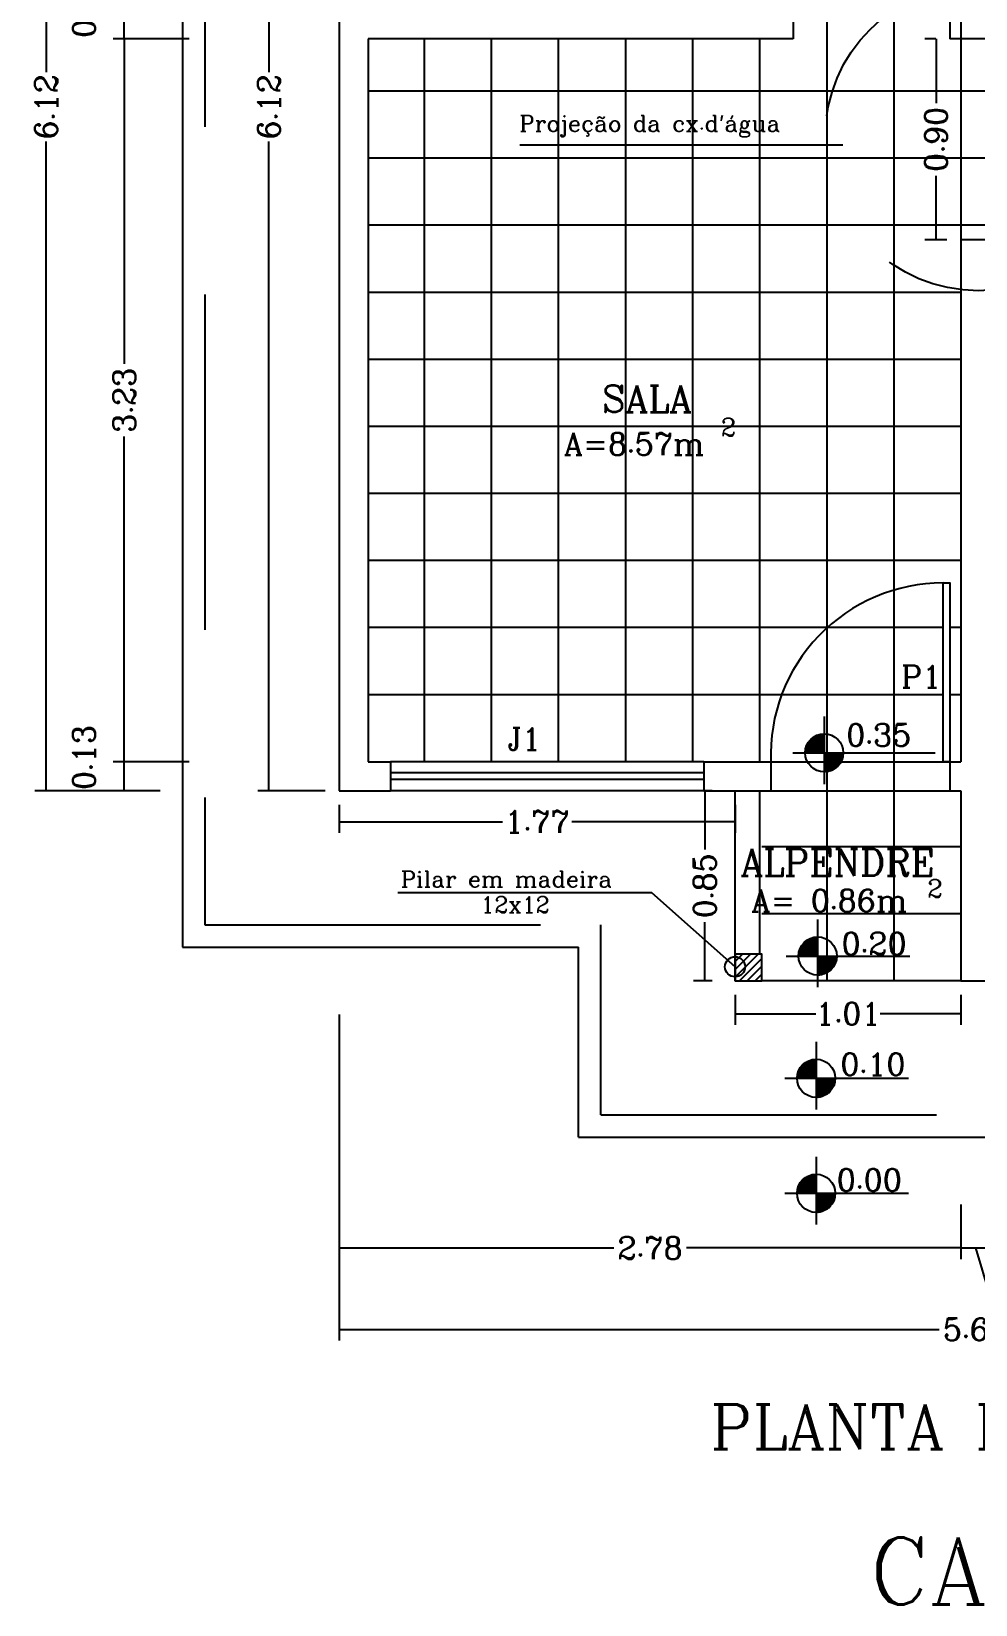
# Model space of a CAD drawing. Extents: x 374.2 to 444.1, y -26.3 to 30.2.
# Drawn here: x 374.15 to 378.37, y -25.39 to -18.35 of the extents above; entities that cross this region are included whole.
import ezdxf

# ---------------------------------------------------------------- set-up
doc = ezdxf.new("R2010")
doc.units = 0
doc.header["$LTSCALE"] = 20
doc.header["$MEASUREMENT"] = 0
doc.linetypes.add('DASHED2', pattern=[0.375, 0.25, -0.125])
doc.layers.get('0').update_dxf_attribs({"linetype": 'CONTINUOUS'})
doc.layers.get('DEFPOINTS').update_dxf_attribs({"linetype": 'CONTINUOUS'})
for name, color, linetype in [('CONCRETO', 5, 'CONTINUOUS'), ('COTAS', 244, 'CONTINUOUS'), ('JANELA', 5, 'CONTINUOUS'), ('PAREDE', 7, 'CONTINUOUS'), ('PILAR', 1, 'CONTINUOUS'), ('PISO', 30, 'CONTINUOUS'), ('PORTA', 1, 'CONTINUOUS'), ('PORTA2', 30, 'CONTINUOUS'), ('PROJEÇÃO', 30, 'DASHED2'), ('TEXTO', 1, 'CONTINUOUS')]:
    doc.layers.add(name, color=color, linetype=linetype)
doc.styles.add('ROMANC', font='ROMANC.SHX')
doc.dimstyles.get("Standard").update_dxf_attribs({"dimtxt": 0.1, "dimasz": 0.18, "dimexe": 0.05, "dimexo": 0.0625, "dimgap": 0.01, "dimtad": 0, "dimzin": 0, "dimdsep": 46, "dimtxsty": 'ROMANC', "dimblk1": 'NONE', "dimblk2": 'NONE', "dimsah": 1, "dimcen": 0.09, "dimclrd": 30, "dimclre": 30, "dimadec": 0, "dimazin": 0, "dimtfac": 1, "dimtdec": 4, "dimtofl": 0, "dimtmove": 1, "dimatfit": 3, "dimldrblk": 'NONE', "dimfxl": 1, "dimtolj": 1, "dimtzin": 0, "dimarcsym": 0})

# ---------------------------------------------------------------- blocks, each defined once
blk = doc.blocks.new('*D104')
at = {"layer": 'COTAS', "color": 30, "linetype": 'Continuous', "lineweight": -2, "transparency": 16777216}
for p, q in [((375.5277, -22.7503), (375.5277, -24.2095)), ((381.2177, -23.6003), (381.2177, -24.2095)), ((375.5277, -24.1595), (378.2103, -24.1595)), ((381.2177, -24.1595), (378.5351, -24.1595))]:
    blk.add_line(p, q, dxfattribs=at)
at = {"layer": 'DEFPOINTS', "color": 0, "linetype": 'Continuous', "transparency": 16777216}
for p in [(375.5277, -21.7503), (381.2177, -22.6003), (381.2177, -24.1595)]:
    blk.add_point(p, dxfattribs=at)
at = {"layer": 'COTAS', "color": 0, "linetype": 'Continuous', "transparency": 16777216, "insert": (378.3727, -24.1595), "char_height": 0.1, "attachment_point": 5, "style": 'ROMANC'}
blk.add_mtext('\\A1;5.69', dxfattribs=at)
blk = doc.blocks.new('_NONE')
at = {"color": 0, "linetype": 'ByBlock'}
blk.add_circle((0, 0), 0.25, dxfattribs=at)
blk = doc.blocks.new('*D101')
at = {"layer": 'COTAS', "color": 30, "linetype": 'Continuous', "lineweight": -2, "transparency": 16777216}
for p, q in [((375.5277, -22.7503), (375.5277, -23.8451)), ((378.3077, -23.6003), (378.3077, -23.8451)), ((375.5277, -23.7951), (376.7553, -23.7951)), ((378.3077, -23.7951), (377.0801, -23.7951))]:
    blk.add_line(p, q, dxfattribs=at)
at = {"layer": 'DEFPOINTS', "color": 0, "linetype": 'Continuous', "transparency": 16777216}
for p in [(375.5277, -21.7503), (378.3077, -22.6003), (378.3077, -23.7951)]:
    blk.add_point(p, dxfattribs=at)
at = {"layer": 'COTAS', "color": 0, "linetype": 'Continuous', "transparency": 16777216, "insert": (376.9177, -23.7951), "char_height": 0.1, "attachment_point": 5, "style": 'ROMANC'}
blk.add_mtext('\\A1;2.78', dxfattribs=at)
blk = doc.blocks.new('*D98')
at = {"layer": 'COTAS', "color": 30, "linetype": 'Continuous', "lineweight": -2, "transparency": 16777216}
for p, q in [((377.1958, -21.7503), (377.1126, -21.7503)), ((377.1626, -21.7503), (377.1626, -22.0129)), ((377.1626, -22.6003), (377.1626, -22.3377)), ((377.1958, -22.6003), (377.1126, -22.6003))]:
    blk.add_line(p, q, dxfattribs=at)
at = {"layer": 'DEFPOINTS', "color": 0, "linetype": 'Continuous', "transparency": 16777216}
for p in [(377.1626, -21.7503), (377.2583, -21.7503), (377.2583, -22.6003)]:
    blk.add_point(p, dxfattribs=at)
at = {"layer": 'COTAS', "color": 0, "linetype": 'Continuous', "transparency": 16777216, "insert": (377.1626, -22.1753), "char_height": 0.1, "attachment_point": 5, "rotation": 90, "style": 'ROMANC'}
blk.add_mtext('\\A1;0.85', dxfattribs=at)
blk = doc.blocks.new('*X13')
at = {"color": 0, "linetype": 'Continuous'}
for p, q in [((217.2096, -877.8211), (217.2942, -877.7365)), ((217.2096, -877.8193), (217.2924, -877.7365)), ((217.2097, -877.8174), (217.2906, -877.7366)), ((217.2098, -877.8156), (217.2887, -877.7367)), ((217.21, -877.8136), (217.2867, -877.7369)), ((217.2102, -877.8116), (217.2848, -877.7371)), ((217.2105, -877.8219), (217.295, -877.7374)), ((217.2105, -877.8096), (217.2827, -877.7374)), ((217.2108, -877.8075), (217.2806, -877.7377)), ((217.2112, -877.8053), (217.2785, -877.7381)), ((217.2117, -877.8031), (217.2762, -877.7386)), ((217.2122, -877.8008), (217.2739, -877.7391)), ((217.2123, -877.8219), (217.295, -877.7392)), ((217.2129, -877.7983), (217.2715, -877.7398)), ((217.2137, -877.7958), (217.2689, -877.7405)), ((217.2141, -877.8219), (217.295, -877.741)), ((217.2146, -877.7931), (217.2662, -877.7415)), ((217.2157, -877.7903), (217.2634, -877.7425)), ((217.2158, -877.8219), (217.295, -877.7427)), ((217.2169, -877.7872), (217.2603, -877.7438)), ((217.2176, -877.8219), (217.295, -877.7445)), ((217.2185, -877.7839), (217.257, -877.7454)), ((217.2194, -877.8219), (217.295, -877.7463)), ((217.2205, -877.7801), (217.2533, -877.7474)), ((217.2211, -877.8219), (217.295, -877.748)), ((217.2229, -877.8219), (217.295, -877.7498)), ((217.2231, -877.7757), (217.2488, -877.75)), ((217.2247, -877.8219), (217.295, -877.7516)), ((217.2265, -877.8219), (217.295, -877.7533)), ((217.2274, -877.7697), (217.2428, -877.7542)), ((217.2282, -877.8219), (217.295, -877.7551)), ((217.23, -877.8219), (217.295, -877.7569)), ((217.2318, -877.8219), (217.295, -877.7586)), ((217.2335, -877.8219), (217.295, -877.7604)), ((217.2353, -877.8219), (217.295, -877.7622)), ((217.2371, -877.8219), (217.295, -877.7639)), ((217.2388, -877.8219), (217.295, -877.7657)), ((217.2406, -877.8219), (217.295, -877.7675)), ((217.2424, -877.8219), (217.295, -877.7692)), ((217.2441, -877.8219), (217.295, -877.771)), ((217.2459, -877.8219), (217.295, -877.7728)), ((217.2477, -877.8219), (217.295, -877.7745)), ((217.2494, -877.8219), (217.295, -877.7763)), ((217.2512, -877.8219), (217.295, -877.7781)), ((217.253, -877.8219), (217.295, -877.7798)), ((217.2547, -877.8219), (217.295, -877.7816)), ((217.2565, -877.8219), (217.295, -877.7834)), ((217.2583, -877.8219), (217.295, -877.7851)), ((217.26, -877.8219), (217.295, -877.7869)), ((217.2618, -877.8219), (217.295, -877.7887)), ((217.2636, -877.8219), (217.295, -877.7905)), ((217.2653, -877.8219), (217.295, -877.7922)), ((217.2671, -877.8219), (217.295, -877.794)), ((217.2689, -877.8219), (217.295, -877.7958)), ((217.2706, -877.8219), (217.295, -877.7975)), ((217.2724, -877.8219), (217.295, -877.7993)), ((217.2742, -877.8219), (217.295, -877.8011)), ((217.276, -877.8219), (217.295, -877.8028)), ((217.2777, -877.8219), (217.295, -877.8046)), ((217.2795, -877.8219), (217.295, -877.8064)), ((217.2813, -877.8219), (217.295, -877.8081)), ((217.283, -877.8219), (217.295, -877.8099)), ((217.2848, -877.8219), (217.295, -877.8117)), ((217.2866, -877.8219), (217.295, -877.8134)), ((217.2883, -877.8219), (217.295, -877.8152)), ((217.2901, -877.8219), (217.295, -877.817)), ((217.2919, -877.8219), (217.295, -877.8187)), ((217.2936, -877.8219), (217.295, -877.8205)), ((217.295, -877.8223), (217.2954, -877.8219)), ((217.295, -877.824), (217.2972, -877.8219)), ((217.295, -877.8258), (217.2989, -877.8219)), ((217.295, -877.8276), (217.3007, -877.8219)), ((217.295, -877.8293), (217.3025, -877.8219)), ((217.295, -877.8311), (217.3042, -877.8219)), ((217.295, -877.8329), (217.306, -877.8219)), ((217.295, -877.8346), (217.3078, -877.8219)), ((217.295, -877.8364), (217.3095, -877.8219)), ((217.295, -877.8382), (217.3113, -877.8219)), ((217.295, -877.8399), (217.3131, -877.8219)), ((217.295, -877.8417), (217.3148, -877.8219)), ((217.295, -877.8435), (217.3166, -877.8219)), ((217.295, -877.8453), (217.3184, -877.8219)), ((217.295, -877.847), (217.3201, -877.8219)), ((217.295, -877.8488), (217.3219, -877.8219)), ((217.295, -877.8506), (217.3237, -877.8219)), ((217.295, -877.8523), (217.3254, -877.8219)), ((217.295, -877.8541), (217.3272, -877.8219)), ((217.295, -877.8559), (217.329, -877.8219)), ((217.295, -877.8576), (217.3308, -877.8219)), ((217.295, -877.8594), (217.3325, -877.8219)), ((217.295, -877.8612), (217.3343, -877.8219)), ((217.295, -877.8629), (217.3361, -877.8219)), ((217.295, -877.8647), (217.3378, -877.8219)), ((217.295, -877.8665), (217.3396, -877.8219)), ((217.295, -877.8682), (217.3414, -877.8219)), ((217.295, -877.87), (217.3431, -877.8219)), ((217.295, -877.8718), (217.3449, -877.8219)), ((217.295, -877.8735), (217.3467, -877.8219)), ((217.295, -877.8753), (217.3484, -877.8219)), ((217.295, -877.8771), (217.3502, -877.8219)), ((217.295, -877.8788), (217.352, -877.8219)), ((217.295, -877.8806), (217.3537, -877.8219)), ((217.295, -877.8824), (217.3555, -877.8219)), ((217.295, -877.8841), (217.3573, -877.8219)), ((217.295, -877.8859), (217.359, -877.8219)), ((217.295, -877.8877), (217.3608, -877.8219)), ((217.295, -877.8894), (217.3626, -877.8219)), ((217.295, -877.8912), (217.3643, -877.8219)), ((217.295, -877.893), (217.3661, -877.8219)), ((217.295, -877.8948), (217.3679, -877.8219)), ((217.295, -877.8965), (217.3696, -877.8219)), ((217.295, -877.8983), (217.3714, -877.8219)), ((217.295, -877.9001), (217.3732, -877.8219)), ((217.295, -877.9018), (217.3749, -877.8219)), ((217.295, -877.9036), (217.3767, -877.8219)), ((217.295, -877.9054), (217.3785, -877.8219)), ((217.295, -877.9071), (217.3802, -877.8219)), ((217.2966, -877.9073), (217.3805, -877.8235)), ((217.2984, -877.9073), (217.3804, -877.8253)), ((217.3003, -877.9072), (217.3803, -877.8271)), ((217.3022, -877.9071), (217.3802, -877.8291)), ((217.3041, -877.9069), (217.38, -877.831)), ((217.3061, -877.9066), (217.3798, -877.833)), ((217.3082, -877.9063), (217.3795, -877.8351)), ((217.3103, -877.906), (217.3791, -877.8372)), ((217.3125, -877.9055), (217.3787, -877.8394)), ((217.3148, -877.905), (217.3782, -877.8417)), ((217.3172, -877.9044), (217.3776, -877.844)), ((217.3196, -877.9037), (217.3769, -877.8465)), ((217.3222, -877.9029), (217.376, -877.8491)), ((217.325, -877.9019), (217.3751, -877.8518)), ((217.3279, -877.9008), (217.3739, -877.8548)), ((217.3311, -877.8994), (217.3725, -877.8579)), ((217.3345, -877.8977), (217.3708, -877.8614)), ((217.3385, -877.8955), (217.3686, -877.8654)), ((217.3434, -877.8923), (217.3655, -877.8703)), ((217.3513, -877.8862), (217.3593, -877.8782))]:
    blk.add_line(p, q, dxfattribs=at)
blk = doc.blocks.new('*X62')
at = {"color": 0, "linetype": 'Continuous'}
for p, q in [((423.0092, -15.008), (423.1133, -14.904)), ((423.0092, -14.9727), (423.0779, -14.904)), ((423.0092, -14.9373), (423.0426, -14.904)), ((423.0286, -15.024), (423.1292, -14.9234)), ((423.064, -15.024), (423.1292, -14.9588)), ((423.0993, -15.024), (423.1292, -14.9941))]:
    blk.add_line(p, q, dxfattribs=at)
blk = doc.blocks.new('*D102')
at = {"layer": 'COTAS', "color": 30, "linetype": 'Continuous', "lineweight": -2, "transparency": 16777216}
for p, q in [((378.4377, -23.4703), (378.4377, -23.8451)), ((378.3077, -23.7951), (378.4377, -23.7951)), ((378.3727, -23.7951), (378.4372, -24.0101)), ((378.4372, -24.0101), (378.4572, -24.0101))]:
    blk.add_line(p, q, dxfattribs=at)
at = {"layer": 'DEFPOINTS', "color": 0, "linetype": 'Continuous', "transparency": 16777216}
for p in [(378.4377, -22.4703), (378.3077, -22.6003), (378.4377, -23.7951)]:
    blk.add_point(p, dxfattribs=at)
at = {"layer": 'COTAS', "color": 0, "linetype": 'Continuous', "transparency": 16777216, "insert": (378.6124, -24.0101), "char_height": 0.1, "attachment_point": 5, "style": 'ROMANC'}
blk.add_mtext('\\A1;0.13', dxfattribs=at)
blk = doc.blocks.new('*D100')
at = {"layer": 'COTAS', "color": 30, "linetype": 'Continuous', "lineweight": -2, "transparency": 16777216}
for p, q in [((377.2977, -22.6628), (377.2977, -22.7974)), ((378.3077, -22.6628), (378.3077, -22.7974)), ((377.2977, -22.7474), (377.6594, -22.7474)), ((378.3077, -22.7474), (377.946, -22.7474))]:
    blk.add_line(p, q, dxfattribs=at)
at = {"layer": 'DEFPOINTS', "color": 0, "linetype": 'Continuous', "transparency": 16777216}
for p in [(377.2977, -22.6003), (378.3077, -22.6003), (378.3077, -22.7474)]:
    blk.add_point(p, dxfattribs=at)
at = {"layer": 'COTAS', "color": 0, "linetype": 'Continuous', "transparency": 16777216, "insert": (377.8027, -22.7474), "char_height": 0.1, "attachment_point": 5, "style": 'ROMANC'}
blk.add_mtext('\\A1;1.01', dxfattribs=at)
blk = doc.blocks.new('*D123')
at = {"layer": 'COTAS', "color": 30, "linetype": 'Continuous', "lineweight": -2, "transparency": 16777216}
for p, q in [((374.6749, -15.6303), (374.1682, -15.6303)), ((374.2182, -15.6303), (374.2182, -18.5351)), ((374.2182, -21.7503), (374.2182, -18.8456)), ((374.6749, -21.7503), (374.1682, -21.7503))]:
    blk.add_line(p, q, dxfattribs=at)
at = {"layer": 'DEFPOINTS', "color": 0, "linetype": 'Continuous', "transparency": 16777216}
for p in [(374.2182, -15.6303), (375.4749, -15.6303), (375.4749, -21.7503)]:
    blk.add_point(p, dxfattribs=at)
at = {"layer": 'COTAS', "color": 0, "linetype": 'Continuous', "transparency": 16777216, "insert": (374.2182, -18.6903), "char_height": 0.1, "attachment_point": 5, "rotation": 90, "style": 'ROMANC'}
blk.add_mtext('\\A1;6.12', dxfattribs=at)
blk = doc.blocks.new('*D120')
at = {"layer": 'COTAS', "color": 30, "linetype": 'Continuous', "lineweight": -2, "transparency": 16777216}
for p, q in [((374.8577, -18.2561), (374.5174, -18.2561)), ((374.5674, -18.3861), (374.5674, -18.2561))]:
    blk.add_line(p, q, dxfattribs=at)
at = {"layer": 'DEFPOINTS', "color": 0, "linetype": 'Continuous', "transparency": 16777216}
for p in [(374.5674, -18.2561), (375.6577, -18.2561), (375.6577, -18.3861)]:
    blk.add_point(p, dxfattribs=at)
at = {"layer": 'COTAS', "color": 0, "linetype": 'Continuous', "transparency": 16777216, "insert": (374.3874, -18.2371), "char_height": 0.1, "attachment_point": 5, "rotation": 90, "style": 'ROMANC'}
blk.add_mtext('\\A1;0.13', dxfattribs=at)
blk = doc.blocks.new('*D119')
at = {"layer": 'COTAS', "color": 30, "linetype": 'Continuous', "lineweight": -2, "transparency": 16777216}
for p, q in [((374.8577, -18.3861), (374.5174, -18.3861)), ((374.5674, -18.3861), (374.5674, -19.8408)), ((374.5674, -21.6203), (374.5674, -20.1656))]:
    blk.add_line(p, q, dxfattribs=at)
at = {"layer": 'DEFPOINTS', "color": 0, "linetype": 'Continuous', "transparency": 16777216}
for p in [(374.5674, -18.3861), (375.6577, -18.3861), (375.6577, -21.6203)]:
    blk.add_point(p, dxfattribs=at)
at = {"layer": 'COTAS', "color": 0, "linetype": 'Continuous', "transparency": 16777216, "insert": (374.5674, -20.0032), "char_height": 0.1, "attachment_point": 5, "rotation": 90, "style": 'ROMANC'}
blk.add_mtext('\\A1;3.23', dxfattribs=at)
blk = doc.blocks.new('*D118')
at = {"layer": 'COTAS', "color": 30, "linetype": 'Continuous', "lineweight": -2, "transparency": 16777216}
for p, q in [((374.8577, -21.6203), (374.5174, -21.6203)), ((374.5674, -21.7503), (374.5674, -21.6203)), ((374.7277, -21.7503), (374.5174, -21.7503))]:
    blk.add_line(p, q, dxfattribs=at)
at = {"layer": 'DEFPOINTS', "color": 0, "linetype": 'Continuous', "transparency": 16777216}
for p in [(374.5674, -21.6203), (375.6577, -21.6203), (375.5277, -21.7503)]:
    blk.add_point(p, dxfattribs=at)
at = {"layer": 'COTAS', "color": 0, "linetype": 'Continuous', "transparency": 16777216, "insert": (374.3874, -21.6013), "char_height": 0.1, "attachment_point": 5, "rotation": 90, "style": 'ROMANC'}
blk.add_mtext('\\A1;0.13', dxfattribs=at)
blk = doc.blocks.new('*D87')
at = {"layer": 'COTAS', "color": 30, "linetype": 'Continuous', "lineweight": -2, "transparency": 16777216}
for p, q in [((375.4652, -15.6303), (375.1639, -15.6303)), ((375.2139, -15.6303), (375.2139, -18.5351)), ((375.2139, -21.7503), (375.2139, -18.8456)), ((375.4652, -21.7503), (375.1639, -21.7503))]:
    blk.add_line(p, q, dxfattribs=at)
at = {"layer": 'DEFPOINTS', "color": 0, "linetype": 'Continuous', "transparency": 16777216}
for p in [(375.2139, -15.6303), (375.5277, -15.6303), (375.5277, -21.7503)]:
    blk.add_point(p, dxfattribs=at)
at = {"layer": 'COTAS', "color": 0, "linetype": 'Continuous', "transparency": 16777216, "insert": (375.2139, -18.6903), "char_height": 0.1, "attachment_point": 5, "rotation": 90, "style": 'ROMANC'}
blk.add_mtext('\\A1;6.12', dxfattribs=at)
blk = doc.blocks.new('*D108')
at = {"layer": 'COTAS', "color": 30, "linetype": 'Continuous', "lineweight": -2, "transparency": 16777216}
for p, q in [((378.1952, -18.3861), (378.1462, -18.3861)), ((378.1962, -18.3861), (378.1962, -18.6737)), ((378.1962, -19.2861), (378.1962, -18.9985)), ((378.2452, -19.2861), (378.1462, -19.2861))]:
    blk.add_line(p, q, dxfattribs=at)
at = {"layer": 'DEFPOINTS', "color": 0, "linetype": 'Continuous', "transparency": 16777216}
for p in [(378.1962, -18.3861), (378.2577, -18.3861), (378.3077, -19.2861)]:
    blk.add_point(p, dxfattribs=at)
at = {"layer": 'COTAS', "color": 0, "linetype": 'Continuous', "transparency": 16777216, "insert": (378.1962, -18.8361), "char_height": 0.1, "attachment_point": 5, "rotation": 90, "style": 'ROMANC'}
blk.add_mtext('\\A1;0.90', dxfattribs=at)
blk = doc.blocks.new('*D99')
at = {"layer": 'COTAS', "color": 30, "linetype": 'Continuous', "lineweight": -2, "transparency": 16777216}
for p, q in [((375.5277, -21.8128), (375.5277, -21.9386)), ((377.2977, -21.8128), (377.2977, -21.9386)), ((375.5277, -21.8886), (376.2575, -21.8886)), ((377.2977, -21.8886), (376.5679, -21.8886))]:
    blk.add_line(p, q, dxfattribs=at)
at = {"layer": 'DEFPOINTS', "color": 0, "linetype": 'Continuous', "transparency": 16777216}
for p in [(375.5277, -21.7503), (377.2977, -21.7503), (377.2977, -21.8886)]:
    blk.add_point(p, dxfattribs=at)
at = {"layer": 'COTAS', "color": 0, "linetype": 'Continuous', "transparency": 16777216, "insert": (376.4127, -21.8886), "char_height": 0.1, "attachment_point": 5, "style": 'ROMANC'}
blk.add_mtext('\\A1;1.77', dxfattribs=at)

msp = doc.modelspace()

# ---------------------------------------------------------------- linework, layer by layer
at = {"layer": 'CONCRETO', "color": 244, "linetype": 'Continuous', "ltscale": 0.2}
for p, q in [((374.8277, -14.9303), (374.8277, -22.4503)), ((374.8277, -22.4503), (376.5977, -22.4503)), ((376.5977, -23.3003), (376.5977, -22.4503)), ((376.5977, -23.3003), (381.9177, -23.3003))]:
    msp.add_line(p, q, dxfattribs=at)
at = {"layer": 'DEFPOINTS', "color": 0, "linetype": 'ByBlock'}
for p in [(375.6577, -18.3903), (375.6577, -21.6203), (375.6577, -21.6203), (375.6577, -21.6203), (375.7577, -21.6203), (377.1577, -21.6203), (375.5277, -21.7503), (375.5277, -21.7503), (377.4577, -21.7503), (378.2577, -21.7503), (378.3077, -21.7503), (378.3077, -22.6003)]:
    msp.add_point(p, dxfattribs=at)
at = {"layer": 'JANELA', "color": 30}
for p, q in [((378.3077, -21.0203), (378.2577, -21.0203)), ((378.3077, -21.3203), (378.2577, -21.3203))]:
    msp.add_line(p, q, dxfattribs=at)
at = {"layer": 'JANELA', "color": 244}
for p, q in [((377.1577, -21.6203), (375.7577, -21.6203)), ((377.1577, -21.7503), (375.7577, -21.7503))]:
    msp.add_line(p, q, dxfattribs=at)
at = {"layer": 'JANELA', "color": 1}
for p, q in [((377.1577, -21.6703), (375.7577, -21.6703)), ((377.1577, -21.7003), (375.7577, -21.7003))]:
    msp.add_line(p, q, dxfattribs=at)
at = {"layer": 'PAREDE'}
for p, q in [((375.5277, -17.4597), (375.5277, -21.7503)), ((377.5577, -18.2561), (377.5577, -18.3861)), ((378.2577, -18.2561), (378.2577, -18.3861)), ((377.5577, -18.3861), (375.6577, -18.3861)), ((375.6577, -18.3861), (375.6577, -21.6203)), ((378.4877, -18.3861), (378.2577, -18.3861)), ((378.4877, -19.2861), (378.3077, -19.2861)), ((378.3077, -19.2861), (378.3077, -21.6203)), ((375.6577, -21.6203), (375.7577, -21.6203)), ((375.7577, -21.6203), (375.7577, -21.7503)), ((377.1577, -21.6203), (377.1577, -21.7503)), ((377.1577, -21.6203), (377.4577, -21.6203)), ((377.4577, -21.6203), (377.4577, -21.7503)), ((378.2577, -21.6203), (378.2577, -21.7503)), ((378.2577, -21.6203), (378.3077, -21.6203)), ((375.5277, -21.7503), (375.7577, -21.7503)), ((377.1577, -21.7503), (377.4577, -21.7503)), ((378.2577, -21.7503), (378.3077, -21.7503)), ((378.3077, -21.7503), (378.3077, -22.6003)), ((378.3077, -22.6003), (379.1624, -22.6003))]:
    msp.add_line(p, q, dxfattribs=at)
at = {"layer": 'PILAR', "color": 1}
msp.add_lwpolyline([(377.2977, -22.4803), (377.2977, -22.6003), (377.4177, -22.6003), (377.4177, -22.4803)], close=True, dxfattribs=at)
at = {"layer": 'PISO', "color": 30}
for p, q in [((377.7077, -15.7603), (377.7077, -22.6003)), ((378.0077, -15.7603), (378.0077, -22.6003)), ((378.3077, -15.7603), (378.3077, -19.2861)), ((375.9077, -18.3861), (375.9077, -21.6203)), ((376.2077, -18.3861), (376.2077, -21.6203)), ((376.5077, -18.3861), (376.5077, -21.6203)), ((376.5077, -18.3861), (376.5077, -21.6203)), ((376.8077, -18.3861), (376.8077, -21.6203)), ((377.1077, -18.3861), (377.1077, -21.6203)), ((377.4077, -18.3861), (377.4077, -21.6203)), ((378.3077, -18.6203), (375.6577, -18.6203)), ((380.5287, -18.6203), (378.3077, -18.6203)), ((378.3077, -18.9203), (375.6577, -18.9203)), ((380.9265, -18.9203), (378.3077, -18.9203)), ((378.3077, -19.2203), (375.6577, -19.2203)), ((379.3377, -19.2203), (378.3077, -19.2203)), ((378.3077, -19.5203), (375.6577, -19.5203)), ((378.3077, -19.8203), (375.6577, -19.8203)), ((378.3077, -20.1203), (375.6577, -20.1203)), ((378.3077, -20.4203), (375.6577, -20.4203)), ((378.3077, -20.7203), (375.6577, -20.7203)), ((378.2277, -21.0203), (375.6577, -21.0203)), ((378.2277, -21.3203), (375.6577, -21.3203)), ((377.4077, -21.7503), (377.4077, -22.4803))]:
    msp.add_line(p, q, dxfattribs=at)
at = {"layer": 'PISO', "color": 30, "linetype": 'Continuous'}
msp.add_line((376.336, -18.8611), (377.7794, -18.8611), dxfattribs=at)
at = {"layer": 'PISO', "linetype": 'Continuous'}
for p, q in [((377.4577, -21.6203), (378.2577, -21.6203)), ((377.4577, -21.7503), (378.2577, -21.7503))]:
    msp.add_line(p, q, dxfattribs=at)
at = {"layer": 'PISO'}
for p, q in [((377.2977, -22.6003), (377.2977, -21.7503)), ((378.3077, -22.0003), (377.4177, -22.0003)), ((378.3077, -22.3003), (377.4177, -22.3003)), ((378.3077, -22.6003), (377.4177, -22.6003))]:
    msp.add_line(p, q, dxfattribs=at)
at = {"layer": 'PORTA'}
msp.add_lwpolyline([(378.2577, -21.6203), (378.2277, -21.6203), (378.2277, -20.8203), (378.2577, -20.8203)], close=True, dxfattribs=at)
at = {"layer": 'PORTA2'}
msp.add_arc((378.2277, -21.5909), 0.7706, 90, 182.18938, dxfattribs=at)
at = {"layer": 'PROJEÇÃO', "color": 30, "linetype": 'DASHED2', "ltscale": 0.3}
for p, q in [((374.9277, -15.0303), (374.9277, -22.3503)), ((374.9277, -22.3503), (376.6977, -22.3503)), ((376.6977, -23.2003), (376.6977, -22.3503)), ((376.6977, -23.2003), (381.8177, -23.2003))]:
    msp.add_line(p, q, dxfattribs=at)
at = {"layer": 'PROJEÇÃO', "linetype": 'DASHED2', "ltscale": 0.3}
msp.add_circle((378.3855, -18.8281), 0.685, dxfattribs=at)
at = {"layer": 'TEXTO', "color": 1, "linetype": 'Continuous'}
for p, q in [((377.6963, -21.4171), (377.6963, -21.7201)), ((377.6963, -21.4171), (377.6963, -21.7201)), ((377.5563, -21.5803), (378.1084, -21.5803)), ((377.5563, -21.5803), (378.1084, -21.5803)), ((377.6396, -21.5803), (378.1917, -21.5803)), ((377.6669, -22.3262), (377.6669, -22.6291)), ((377.6669, -22.3262), (377.6669, -22.6291)), ((377.5269, -22.4893), (378.079, -22.4893)), ((377.6603, -22.8733), (377.6603, -23.1762)), ((377.5204, -23.0364), (378.0725, -23.0364)), ((377.6603, -23.3877), (377.6603, -23.6907)), ((377.5204, -23.5509), (378.0725, -23.5509))]:
    msp.add_line(p, q, dxfattribs=at)
for centre in [(377.6963, -21.5803), (377.6963, -21.5803), (377.6669, -22.4893), (377.6669, -22.4893), (377.6603, -23.0364), (377.6603, -23.0364), (377.6603, -23.5509), (377.6603, -23.5509)]:
    msp.add_circle(centre, 0.0854, dxfattribs=at)

# ---------------------------------------------------------------- block references
at = {"layer": 'PILAR', "linetype": 'Continuous'}
msp.add_blockref('*X62', (-45.7115, -7.5763), dxfattribs=at)
at = {"layer": 'TEXTO', "color": 1, "linetype": 'Continuous'}
for p in [(160.4013, 856.2416), (160.3718, 855.3326), (160.3653, 854.7855), (160.3653, 854.271)]:
    msp.add_blockref('*X13', p, dxfattribs=at)

# ---------------------------------------------------------------- texts
at = {"layer": 'TEXTO', "color": 244, "ltscale": 0.3, "style": 'ROMANC'}
msp.add_text("Projeção da cx.d'água", height=0.072, dxfattribs=at).set_placement((376.3343, -18.801))
at = {"layer": 'TEXTO', "color": 1, "ltscale": 0.3, "style": 'ROMANC'}
for s, height, p in [('SALA', 0.12, (376.7038, -20.0563)), ('2', 0.08, (377.2336, -20.1632)), ('A=8.57m', 0.1, (376.5321, -20.2484)), ('P1', 0.1, (378.0402, -21.2898)), ('J1', 0.1, (376.2806, -21.5688)), ('ALPENDRE', 0.12, (377.3211, -22.1305)), ('Pilar em madeira', 0.072, (375.8041, -22.1818)), ('2', 0.08, (378.1573, -22.2273)), ('12x12', 0.072, (376.1602, -22.2955)), ('A= 0.86m', 0.1, (377.3705, -22.291))]:
    msp.add_text(s, height=height, dxfattribs=at).set_placement(p)
at = {"layer": 'TEXTO', "color": 1, "linetype": 'Continuous', "style": 'ROMANC'}
for s, p in [('0.35', (377.7945, -21.5506)), ('0.20', (377.7735, -22.4842)), ('0.10', (377.7684, -23.0232)), ('0.00', (377.7521, -23.541))]:
    msp.add_text(s, height=0.1, dxfattribs=at).set_placement(p)
at = {"layer": 'TEXTO', "color": 5, "ltscale": 0.3, "style": 'ROMANC'}
for s, height, p in [('PLANTA BAIXA', 0.2, (377.1874, -24.6954)), ('CASA 43,00 m - COBERTURA TELHA CERÂMICA', 0.3, (377.8972, -25.3905))]:
    msp.add_text(s, height=height, dxfattribs=at).set_placement(p)

# ---------------------------------------------------------------- dimensions: what is measured, and where the dimension line sits
at = {"layer": 'COTAS', "linetype": 'Continuous'}
for base, p1, p2, override, picture, middle in [((374.2182, -15.6303), (375.4749, -21.7503), (375.4749, -15.6303), {"dimexo": 0.8}, '*D123', (374.2182, -18.6903)), ((374.5674, -18.2561), (375.6577, -18.3861), (375.6577, -18.2561), {"dimexo": 0.8, "dimse1": 1}, '*D120', (374.3874, -18.2371)), ((374.5674, -18.3861), (375.6577, -21.6203), (375.6577, -18.3861), {"dimexo": 0.8, "dimse1": 1}, '*D119', (374.5674, -20.0032)), ((374.5674, -21.6203), (375.5277, -21.7503), (375.6577, -21.6203), {"dimexo": 0.8}, '*D118', (374.3874, -21.6013))]:
    dim = msp.add_linear_dim(base=base, p1=p1, p2=p2, angle=90, dimstyle='Standard', override=override, dxfattribs=at)
    dim.commit()
    dim.dimension.update_dxf_attribs({"geometry": picture, "text_midpoint": middle})
for base, p1, p2, picture, middle in [((375.2139, -15.6303), (375.5277, -21.7503), (375.5277, -15.6303), '*D87', (375.2139, -18.6903)), ((378.1962, -18.3861), (378.3077, -19.2861), (378.2577, -18.3861), '*D108', (378.1962, -18.8361)), ((377.1626, -21.7503), (377.2583, -22.6003), (377.2583, -21.7503), '*D98', (377.1626, -22.1753))]:
    dim = msp.add_linear_dim(base=base, p1=p1, p2=p2, angle=90, dimstyle='Standard', dxfattribs=at)
    dim.commit()
    dim.dimension.update_dxf_attribs({"geometry": picture, "text_midpoint": middle})
for base, p1, p2, override, picture, middle in [((381.2177, -24.1595), (375.5277, -21.7503), (381.2177, -22.6003), {"dimexo": 1}, '*D104', (378.3727, -24.1595)), ((378.3077, -23.7951), (375.5277, -21.7503), (378.3077, -22.6003), {"dimexo": 1}, '*D101', (376.9177, -23.7951)), ((378.4377, -23.7951), (378.3077, -22.6003), (378.4377, -22.4703), {"dimexo": 1, "dimse1": 1}, '*D102', (378.4672, -24.0101))]:
    dim = msp.add_linear_dim(base=base, p1=p1, p2=p2, dimstyle='Standard', override=override, dxfattribs=at)
    dim.commit()
    dim.dimension.update_dxf_attribs({"geometry": picture, "text_midpoint": middle})
for base, p1, p2, picture, middle in [((377.2977, -21.8886), (375.5277, -21.7503), (377.2977, -21.7503), '*D99', (376.4127, -21.8886)), ((378.3077, -22.7474), (377.2977, -22.6003), (378.3077, -22.6003), '*D100', (377.8027, -22.7474))]:
    dim = msp.add_linear_dim(base=base, p1=p1, p2=p2, dimstyle='Standard', dxfattribs=at)
    dim.commit()
    dim.dimension.update_dxf_attribs({"geometry": picture, "text_midpoint": middle})

# ---------------------------------------------------------------- leaders
at = {"layer": 'COTAS', "color": 30, "linetype": 'Continuous', "annotation_type": 0, "has_hookline": 1, "hookline_direction": 1}
msp.add_leader([(377.2977, -22.5375), (376.9252, -22.2065), (375.7899, -22.2065)], dimstyle='Standard', dxfattribs=at)

doc.saveas('drawing.dxf')
